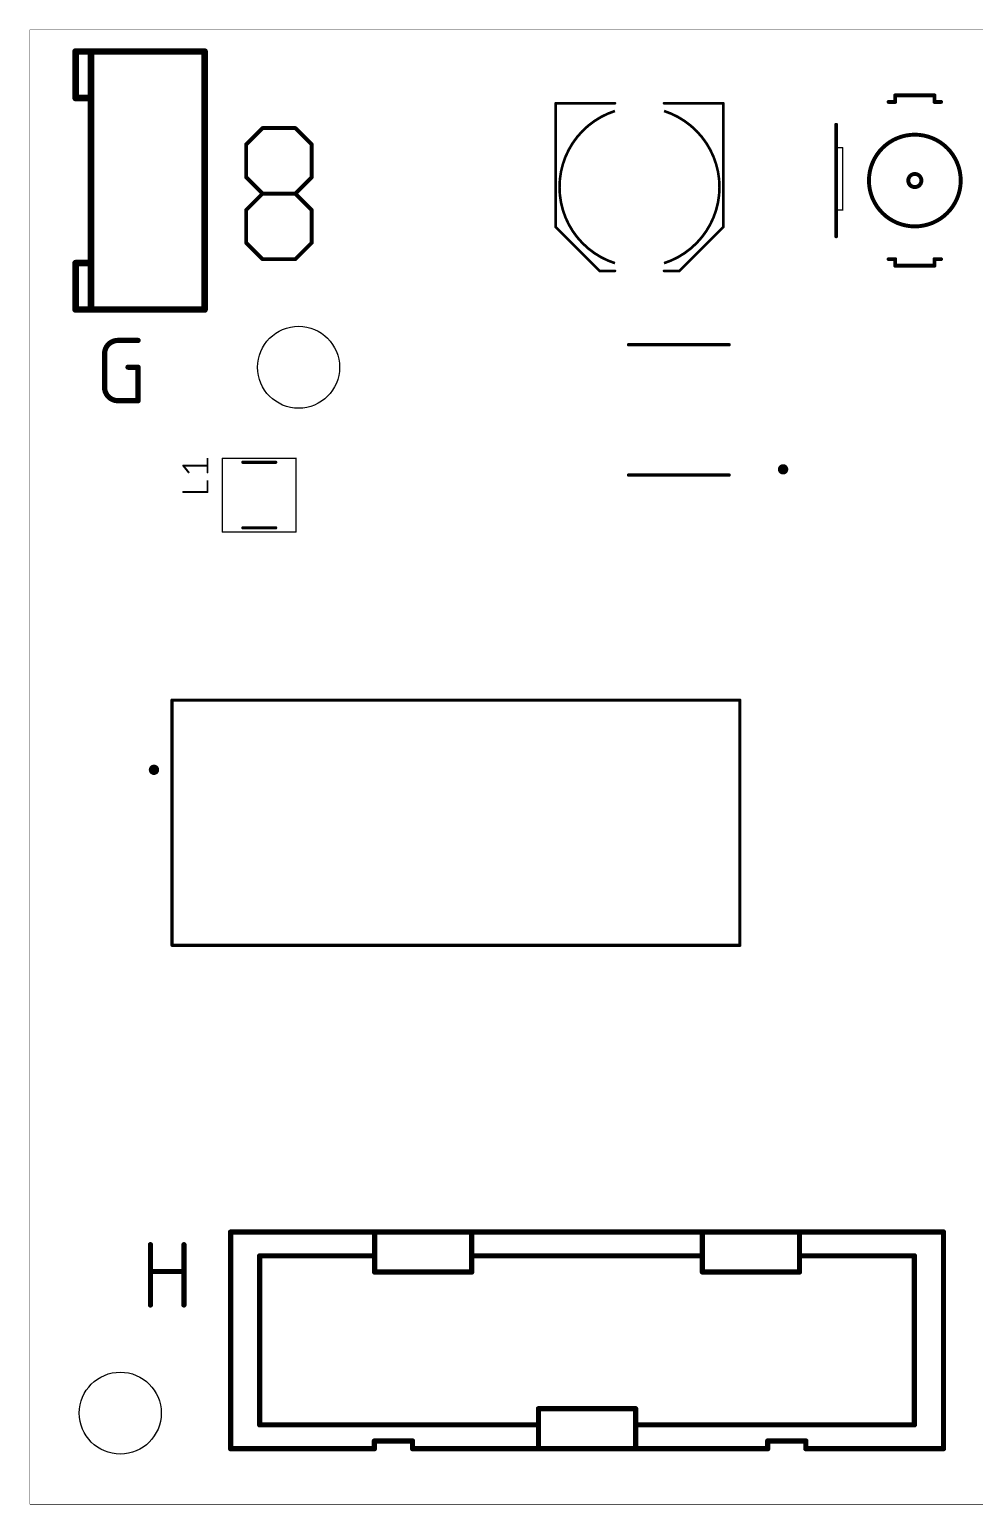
# Model space of a CAD drawing. Extents: x 0 to 11.6, y 0 to 2.3.
# Drawn here: x 0 to 1.441, y 0 to 2.25 of the extents above; entities that cross this region are included whole.
import ezdxf

# ---------------------------------------------------------------- set-up
doc = ezdxf.new("R2010")
doc.units = 0
doc.layers.add('20', color=31, linetype='CONTINUOUS')
doc.layers.add('21', color=253, linetype='CONTINUOUS')

msp = doc.modelspace()

# ---------------------------------------------------------------- linework, layer by layer
at = {"layer": '20', "const_width": 0.000984}
for points in [[(0, 2.25), (0, 0)], [(11.64, 2.25), (0, 2.25)], [(0, 0), (11.64, 0)]]:
    msp.add_lwpolyline(points, dxfattribs=at)
at = {"layer": '20', "const_width": 0.000492}
for points in [[(0.000246, 2.25, 1), (-0.000246, 2.25)], [(0, 2.250246, 1), (0, 2.249754)], [(0, 0.000246, 1), (0, -0.000246)], [(-0.000246, 0, 1), (0.000246, 0)]]:
    msp.add_lwpolyline(points, format="xyb", dxfattribs=at)
at = {"layer": '20'}
for centre in [(0.41, 1.735), (0.138, 0.139)]:
    msp.add_circle(centre, 0.0625, dxfattribs=at)
at = {"layer": '21'}
for points, const_width in [([(0.093386, 2.21685), (0.069764, 2.21685)], 0.01), ([(0.069764, 2.21685), (0.069764, 2.145984)], 0.01), ([(0.266614, 2.21685), (0.093386, 2.21685)], 0.01), ([(0.093386, 2.21685), (0.093386, 2.145984)], 0.01), ([(0.21937, 2.21685), (0.14063, 2.21685)], 0.005), ([(0.266614, 2.21685), (0.266614, 1.82315)], 0.01), ([(0.069764, 2.145984), (0.093386, 2.145984)], 0.01), ([(0.093386, 2.145984), (0.093386, 1.894016)], 0.01), ([(0.802047, 1.948976), (0.802047, 2.137953)], 0.004), ([(0.802047, 2.137953), (0.892598, 2.137953)], 0.004), ([(0.967402, 2.137953), (1.057953, 2.137953)], 0.004), ([(1.057953, 2.137953), (1.057953, 1.948976)], 0.004), ([(1.32, 2.14), (1.31, 2.14)], 0.006), ([(1.38, 2.15), (1.32, 2.15)], 0.006), ([(1.32, 2.14), (1.32, 2.15)], 0.006), ([(1.38, 2.15), (1.38, 2.14)], 0.006), ([(1.38, 2.14), (1.39, 2.14)], 0.006), ([(0.355, 2.1), (0.33, 2.075)], 0.006), ([(0.405, 2.1), (0.355, 2.1)], 0.006), ([(0.43, 2.075), (0.405, 2.1)], 0.006), ([(1.23, 2.105), (1.23, 2.07)], 0.006), ([(0.33, 2.025), (0.33, 2.075)], 0.006), ([(0.43, 2.075), (0.43, 2.025)], 0.006), ([(1.23, 2.07), (1.23, 1.975)], 0.006), ([(1.24, 2.07), (1.23, 2.07)], 0.002), ([(1.24, 1.975), (1.24, 2.07)], 0.002), ([(0.355, 2), (0.33, 2.025)], 0.006), ([(0.43, 2.025), (0.405, 2)], 0.006), ([(0.33, 1.975), (0.355, 2)], 0.006), ([(0.405, 2), (0.355, 2)], 0.006), ([(0.405, 2), (0.43, 1.975)], 0.006), ([(0.33, 1.925), (0.33, 1.975)], 0.006), ([(0.43, 1.975), (0.43, 1.925)], 0.006), ([(1.23, 1.975), (1.23, 1.935)], 0.006), ([(1.24, 1.975), (1.23, 1.975)], 0.002), ([(0.868976, 1.882047), (0.802047, 1.948976)], 0.004), ([(1.057953, 1.948976), (0.991024, 1.882047)], 0.004), ([(0.355, 1.9), (0.33, 1.925)], 0.006), ([(0.43, 1.925), (0.405, 1.9)], 0.006), ([(0.093386, 1.894016), (0.069764, 1.894016)], 0.01), ([(0.069764, 1.894016), (0.069764, 1.82315)], 0.01), ([(0.093386, 1.894016), (0.093386, 1.82315)], 0.01), ([(0.405, 1.9), (0.355, 1.9)], 0.006), ([(1.32, 1.9), (1.31, 1.9)], 0.006), ([(1.32, 1.89), (1.32, 1.9)], 0.006), ([(1.32, 1.89), (1.38, 1.89)], 0.006), ([(1.38, 1.9), (1.38, 1.89)], 0.006), ([(1.38, 1.9), (1.39, 1.9)], 0.006), ([(0.892598, 1.882047), (0.868976, 1.882047)], 0.004), ([(0.991024, 1.882047), (0.967402, 1.882047)], 0.004), ([(0.069764, 1.82315), (0.093386, 1.82315)], 0.01), ([(0.093386, 1.82315), (0.266614, 1.82315)], 0.01), ([(0.239055, 1.82315), (0.120945, 1.82315)], 0.01), ([(0.134444, 1.776), (0.165111, 1.776)], 0.008), ([(0.114, 1.704444), (0.114, 1.755555)], 0.008), ([(1.066772, 1.769409), (0.913228, 1.769409)], 0.005), ([(0.149778, 1.735111), (0.165111, 1.735111)], 0.008), ([(0.165111, 1.735111), (0.165111, 1.684)], 0.008), ([(0.165111, 1.684), (0.134444, 1.684)], 0.008), ([(0.242222, 1.574688), (0.234, 1.584965)], 0.003), ([(0.234, 1.584965), (0.271, 1.584965)], 0.003), ([(0.271, 1.574688), (0.271, 1.595243)], 0.003), ([(0.29375, 1.59625), (0.29375, 1.48375)], 0.002), ([(0.40625, 1.59625), (0.29375, 1.59625)], 0.002), ([(0.325, 1.59), (0.375, 1.59)], 0.005), ([(0.40625, 1.48375), (0.40625, 1.59625)], 0.002), ([(0.271, 1.544757), (0.271, 1.561201)], 0.003), ([(1.066772, 1.570591), (0.913228, 1.570591)], 0.005), ([(0.234, 1.544757), (0.271, 1.544757)], 0.003), ([(0.325, 1.49), (0.375, 1.49)], 0.005), ([(0.29375, 1.48375), (0.40625, 1.48375)], 0.002), ([(0.216929, 1.227008), (1.083071, 1.227008)], 0.005), ([(0.216929, 0.852992), (0.216929, 1.227008)], 0.005), ([(1.083071, 1.227008), (1.083071, 0.852992)], 0.005), ([(1.083071, 0.852992), (0.216929, 0.852992)], 0.005), ([(0.306299, 0.415354), (0.525866, 0.415354)], 0.008), ([(0.306299, 0.084646), (0.306299, 0.415354)], 0.008), ([(0.525866, 0.415354), (0.674134, 0.415354)], 0.008), ([(0.525866, 0.415354), (0.525866, 0.354331)], 0.008), ([(0.674134, 0.415354), (1.025866, 0.415354)], 0.008), ([(0.674134, 0.354331), (0.674134, 0.415354)], 0.008), ([(1.025866, 0.415354), (1.174134, 0.415354)], 0.008), ([(1.025866, 0.415354), (1.025866, 0.354331)], 0.008), ([(1.174134, 0.415354), (1.393701, 0.415354)], 0.008), ([(1.174134, 0.354331), (1.174134, 0.415354)], 0.008), ([(1.393701, 0.415354), (1.393701, 0.084646)], 0.008), ([(0.184, 0.304), (0.184, 0.396)], 0.008), ([(0.235111, 0.396), (0.235111, 0.304)], 0.008), ([(0.350591, 0.378937), (0.525591, 0.378937)], 0.008), ([(0.350591, 0.121063), (0.350591, 0.378937)], 0.008), ([(0.674213, 0.378937), (1.025787, 0.378937)], 0.008), ([(1.174409, 0.378937), (1.349409, 0.378937)], 0.008), ([(1.349409, 0.378937), (1.349409, 0.121063)], 0.008), ([(0.184, 0.355111), (0.235111, 0.355111)], 0.008), ([(0.525866, 0.354331), (0.674134, 0.354331)], 0.008), ([(1.025866, 0.354331), (1.174134, 0.354331)], 0.008), ([(0.924134, 0.145669), (0.775866, 0.145669)], 0.008), ([(0.775866, 0.145669), (0.775866, 0.084646)], 0.008), ([(0.924134, 0.084646), (0.924134, 0.145669)], 0.008), ([(0.775866, 0.121063), (0.350591, 0.121063)], 0.008), ([(1.349409, 0.121063), (0.924134, 0.121063)], 0.008), ([(0.58378, 0.096457), (0.525551, 0.096457)], 0.008), ([(0.525551, 0.096457), (0.525551, 0.084646)], 0.008), ([(0.58378, 0.084646), (0.58378, 0.096457)], 0.008), ([(1.18378, 0.096457), (1.125551, 0.096457)], 0.008), ([(1.125551, 0.096457), (1.125551, 0.084646)], 0.008), ([(1.18378, 0.084646), (1.18378, 0.096457)], 0.008), ([(0.525551, 0.084646), (0.306299, 0.084646)], 0.008), ([(0.775866, 0.084646), (0.58378, 0.084646)], 0.008), ([(0.924134, 0.084646), (0.775866, 0.084646)], 0.008), ([(1.125551, 0.084646), (0.924134, 0.084646)], 0.008), ([(1.393701, 0.084646), (1.18378, 0.084646)], 0.008)]:
    msp.add_lwpolyline(points, dxfattribs=dict(at, const_width=const_width))
for points, const_width in [([(0.069764, 2.21935, 1), (0.069764, 2.21435)], 0.005), ([(0.072264, 2.21685, 1), (0.067264, 2.21685)], 0.005), ([(0.093386, 2.21935, 1), (0.093386, 2.21435)], 0.005), ([(0.095886, 2.21685, 1), (0.090886, 2.21685)], 0.005), ([(0.093386, 2.21435, 1), (0.093386, 2.21935)], 0.005), ([(0.14063, 2.2181, 1), (0.14063, 2.2156)], 0.0025), ([(0.21937, 2.2156, 1), (0.21937, 2.2181)], 0.0025), ([(0.269114, 2.21685, 1), (0.264114, 2.21685)], 0.005), ([(0.266614, 2.21435, 1), (0.266614, 2.21935)], 0.005), ([(0.069764, 2.148484, 1), (0.069764, 2.143484)], 0.005), ([(0.067264, 2.145984, 1), (0.072264, 2.145984)], 0.005), ([(0.095886, 2.145984, 1), (0.090886, 2.145984)], 0.005), ([(0.090886, 2.145984, 1), (0.095886, 2.145984)], 0.005), ([(0.093386, 2.143484, 1), (0.093386, 2.148484)], 0.005), ([(0.803047, 2.137953, 1), (0.801047, 2.137953)], 0.002), ([(0.802047, 2.138953, 1), (0.802047, 2.136953)], 0.002), ([(0.892598, 2.136953, 1), (0.892598, 2.138953)], 0.002), ([(0.967402, 2.138953, 1), (0.967402, 2.136953)], 0.002), ([(1.058953, 2.137953, 1), (1.056953, 2.137953)], 0.002), ([(1.057953, 2.136953, 1), (1.057953, 2.138953)], 0.002), ([(1.31, 2.1415, 1), (1.31, 2.1385)], 0.003), ([(1.32, 2.1515, 1), (1.32, 2.1485)], 0.003), ([(1.3215, 2.15, 1), (1.3185, 2.15)], 0.003), ([(1.3185, 2.14, 1), (1.3215, 2.14)], 0.003), ([(1.32, 2.1385, 1), (1.32, 2.1415)], 0.003), ([(1.3815, 2.15, 1), (1.3785, 2.15)], 0.003), ([(1.38, 2.1415, 1), (1.38, 2.1385)], 0.003), ([(1.3785, 2.14, 1), (1.3815, 2.14)], 0.003), ([(1.38, 2.1485, 1), (1.38, 2.1515)], 0.003), ([(1.39, 2.1385, 1), (1.39, 2.1415)], 0.003), ([(0.892598, 2.126142, 0.72854), (0.892598, 1.893858)], 0.004), ([(0.967402, 1.893858, 0.72854), (0.967402, 2.126142)], 0.004), ([(0.355, 2.1015, 1), (0.355, 2.0985)], 0.003), ([(0.356061, 2.098939, 1), (0.353939, 2.101061)], 0.003), ([(0.406061, 2.101061, 1), (0.403939, 2.098939)], 0.003), ([(0.405, 2.0985, 1), (0.405, 2.1015)], 0.003), ([(1.2315, 2.105, 1), (1.2285, 2.105)], 0.003), ([(0.3315, 2.075, 1), (0.3285, 2.075)], 0.003), ([(0.328939, 2.076061, 1), (0.331061, 2.073939)], 0.003), ([(0.4315, 2.075, 1), (0.4285, 2.075)], 0.003), ([(0.428939, 2.073939, 1), (0.431061, 2.076061)], 0.003), ([(1.2315, 2.07, 1), (1.2285, 2.07)], 0.003), ([(1.2285, 2.07, 1), (1.2315, 2.07)], 0.003), ([(1.23, 2.0705, 1), (1.23, 2.0695)], 0.001), ([(1.2405, 2.07, 1), (1.2395, 2.07)], 0.001), ([(1.24, 2.0695, 1), (1.24, 2.0705)], 0.001), ([(1.35, 1.95, 1), (1.35, 2.09, 1), (1.35, 1.95)], 0.006), ([(0.331061, 2.026061, 1), (0.328939, 2.023939)], 0.003), ([(0.3285, 2.025, 1), (0.3315, 2.025)], 0.003), ([(0.4285, 2.025, 1), (0.4315, 2.025)], 0.003), ([(0.431061, 2.023939, 1), (0.428939, 2.026061)], 0.003), ([(1.35, 2.01, 1), (1.35, 2.03, 1), (1.35, 2.01)], 0.006), ([(0.355, 2.0015, 1), (0.355, 1.9985)], 0.003), ([(0.356061, 1.998939, 1), (0.353939, 2.001061)], 0.003), ([(0.353939, 1.998939, 1), (0.356061, 2.001061)], 0.003), ([(0.406061, 2.001061, 1), (0.403939, 1.998939)], 0.003), ([(0.403939, 2.001061, 1), (0.406061, 1.998939)], 0.003), ([(0.405, 1.9985, 1), (0.405, 2.0015)], 0.003), ([(0.3315, 1.975, 1), (0.3285, 1.975)], 0.003), ([(0.328939, 1.976061, 1), (0.331061, 1.973939)], 0.003), ([(0.4315, 1.975, 1), (0.4285, 1.975)], 0.003), ([(0.428939, 1.973939, 1), (0.431061, 1.976061)], 0.003), ([(1.2315, 1.975, 1), (1.2285, 1.975)], 0.003), ([(1.2285, 1.975, 1), (1.2315, 1.975)], 0.003), ([(1.23, 1.9755, 1), (1.23, 1.9745)], 0.001), ([(1.2395, 1.975, 1), (1.2405, 1.975)], 0.001), ([(1.24, 1.9745, 1), (1.24, 1.9755)], 0.001), ([(0.802754, 1.949683, 1), (0.80134, 1.948269)], 0.002), ([(0.801047, 1.948976, 1), (0.803047, 1.948976)], 0.002), ([(1.056953, 1.948976, 1), (1.058953, 1.948976)], 0.002), ([(1.05866, 1.948269, 1), (1.057246, 1.949683)], 0.002), ([(1.2285, 1.935, 1), (1.2315, 1.935)], 0.003), ([(0.331061, 1.926061, 1), (0.328939, 1.923939)], 0.003), ([(0.3285, 1.925, 1), (0.3315, 1.925)], 0.003), ([(0.4285, 1.925, 1), (0.4315, 1.925)], 0.003), ([(0.431061, 1.923939, 1), (0.428939, 1.926061)], 0.003), ([(0.069764, 1.896516, 1), (0.069764, 1.891516)], 0.005), ([(0.072264, 1.894016, 1), (0.067264, 1.894016)], 0.005), ([(0.095886, 1.894016, 1), (0.090886, 1.894016)], 0.005), ([(0.090886, 1.894016, 1), (0.095886, 1.894016)], 0.005), ([(0.093386, 1.891516, 1), (0.093386, 1.896516)], 0.005), ([(0.355, 1.9015, 1), (0.355, 1.8985)], 0.003), ([(0.353939, 1.898939, 1), (0.356061, 1.901061)], 0.003), ([(0.403939, 1.901061, 1), (0.406061, 1.898939)], 0.003), ([(0.405, 1.8985, 1), (0.405, 1.9015)], 0.003), ([(1.31, 1.9015, 1), (1.31, 1.8985)], 0.003), ([(1.3215, 1.9, 1), (1.3185, 1.9)], 0.003), ([(1.32, 1.8915, 1), (1.32, 1.8885)], 0.003), ([(1.3185, 1.89, 1), (1.3215, 1.89)], 0.003), ([(1.32, 1.8985, 1), (1.32, 1.9015)], 0.003), ([(1.3815, 1.9, 1), (1.3785, 1.9)], 0.003), ([(1.38, 1.9015, 1), (1.38, 1.8985)], 0.003), ([(1.3785, 1.89, 1), (1.3815, 1.89)], 0.003), ([(1.38, 1.8885, 1), (1.38, 1.8915)], 0.003), ([(1.39, 1.8985, 1), (1.39, 1.9015)], 0.003), ([(0.868976, 1.883047, 1), (0.868976, 1.881047)], 0.002), ([(0.868269, 1.88134, 1), (0.869683, 1.882754)], 0.002), ([(0.892598, 1.881047, 1), (0.892598, 1.883047)], 0.002), ([(0.967402, 1.883047, 1), (0.967402, 1.881047)], 0.002), ([(0.990317, 1.882754, 1), (0.991731, 1.88134)], 0.002), ([(0.991024, 1.881047, 1), (0.991024, 1.883047)], 0.002), ([(0.069764, 1.82565, 1), (0.069764, 1.82065)], 0.005), ([(0.067264, 1.82315, 1), (0.072264, 1.82315)], 0.005), ([(0.093386, 1.82565, 1), (0.093386, 1.82065)], 0.005), ([(0.090886, 1.82315, 1), (0.095886, 1.82315)], 0.005), ([(0.093386, 1.82065, 1), (0.093386, 1.82565)], 0.005), ([(0.120945, 1.82565, 1), (0.120945, 1.82065)], 0.005), ([(0.239055, 1.82065, 1), (0.239055, 1.82565)], 0.005), ([(0.264114, 1.82315, 1), (0.269114, 1.82315)], 0.005), ([(0.266614, 1.82065, 1), (0.266614, 1.82565)], 0.005), ([(0.134444, 1.776, 0.414212), (0.114, 1.755555)], 0.008), ([(0.134444, 1.778, 1), (0.134444, 1.774)], 0.004), ([(0.134444, 1.774, 1), (0.134444, 1.778)], 0.004), ([(0.165111, 1.774, 1), (0.165111, 1.778)], 0.004), ([(0.116, 1.755555, 1), (0.112, 1.755555)], 0.004), ([(0.112, 1.755555, 1), (0.116, 1.755555)], 0.004), ([(0.913228, 1.770659, 1), (0.913228, 1.768159)], 0.0025), ([(1.066772, 1.768159, 1), (1.066772, 1.770659)], 0.0025), ([(0.149778, 1.737111, 1), (0.149778, 1.733111)], 0.004), ([(0.167111, 1.735111, 1), (0.163111, 1.735111)], 0.004), ([(0.165111, 1.733111, 1), (0.165111, 1.737111)], 0.004), ([(0.114, 1.704444, 0.414214), (0.134444, 1.684)], 0.008), ([(0.116, 1.704444, 1), (0.112, 1.704444)], 0.004), ([(0.112, 1.704444, 1), (0.116, 1.704444)], 0.004), ([(0.134444, 1.686, 1), (0.134444, 1.682)], 0.004), ([(0.134444, 1.682, 1), (0.134444, 1.686)], 0.004), ([(0.163111, 1.684, 1), (0.167111, 1.684)], 0.004), ([(0.165111, 1.682, 1), (0.165111, 1.686)], 0.004), ([(0.234586, 1.585434, 1), (0.233414, 1.584497)], 0.0015), ([(0.234, 1.585715, 1), (0.234, 1.584215)], 0.0015), ([(0.241637, 1.574219, 1), (0.242808, 1.575156)], 0.0015), ([(0.27175, 1.595243, 1), (0.27025, 1.595243)], 0.0015), ([(0.271, 1.584215, 1), (0.271, 1.585715)], 0.0015), ([(0.29425, 1.59625, 1), (0.29325, 1.59625)], 0.001), ([(0.29375, 1.59675, 1), (0.29375, 1.59575)], 0.001), ([(0.325, 1.59125, 1), (0.325, 1.58875)], 0.0025), ([(0.375, 1.58875, 1), (0.375, 1.59125)], 0.0025), ([(0.40675, 1.59625, 1), (0.40575, 1.59625)], 0.001), ([(0.40625, 1.59575, 1), (0.40625, 1.59675)], 0.001), ([(1.149055, 1.575315, 1), (1.149055, 1.583189, 1), (1.149055, 1.575315)], 0.007874), ([(0.27025, 1.574688, 1), (0.27175, 1.574688)], 0.0015), ([(0.27175, 1.561201, 1), (0.27025, 1.561201)], 0.0015), ([(0.913228, 1.571841, 1), (0.913228, 1.569341)], 0.0025), ([(1.066772, 1.569341, 1), (1.066772, 1.571841)], 0.0025), ([(0.234, 1.545507, 1), (0.234, 1.544007)], 0.0015), ([(0.27025, 1.544757, 1), (0.27175, 1.544757)], 0.0015), ([(0.271, 1.544007, 1), (0.271, 1.545507)], 0.0015), ([(0.325, 1.49125, 1), (0.325, 1.48875)], 0.0025), ([(0.375, 1.48875, 1), (0.375, 1.49125)], 0.0025), ([(0.29375, 1.48425, 1), (0.29375, 1.48325)], 0.001), ([(0.29325, 1.48375, 1), (0.29425, 1.48375)], 0.001), ([(0.40575, 1.48375, 1), (0.40675, 1.48375)], 0.001), ([(0.40625, 1.48325, 1), (0.40625, 1.48425)], 0.001), ([(0.216929, 1.228258, 1), (0.216929, 1.225758)], 0.0025), ([(0.218179, 1.227008, 1), (0.215679, 1.227008)], 0.0025), ([(1.084321, 1.227008, 1), (1.081821, 1.227008)], 0.0025), ([(1.083071, 1.225758, 1), (1.083071, 1.228258)], 0.0025), ([(0.18937, 1.116772, 1), (0.18937, 1.124646, 1), (0.18937, 1.116772)], 0.007874), ([(0.216929, 0.854242, 1), (0.216929, 0.851742)], 0.0025), ([(1.083071, 0.851742, 1), (1.083071, 0.854242)], 0.0025), ([(0.215679, 0.852992, 1), (0.218179, 0.852992)], 0.0025), ([(1.081821, 0.852992, 1), (1.084321, 0.852992)], 0.0025), ([(0.306299, 0.417354, 1), (0.306299, 0.413354)], 0.004), ([(0.308299, 0.415354, 1), (0.304299, 0.415354)], 0.004), ([(0.525866, 0.417354, 1), (0.525866, 0.413354)], 0.004), ([(0.527866, 0.415354, 1), (0.523866, 0.415354)], 0.004), ([(0.525866, 0.413354, 1), (0.525866, 0.417354)], 0.004), ([(0.674134, 0.417354, 1), (0.674134, 0.413354)], 0.004), ([(0.676134, 0.415354, 1), (0.672134, 0.415354)], 0.004), ([(0.674134, 0.413354, 1), (0.674134, 0.417354)], 0.004), ([(1.025866, 0.417354, 1), (1.025866, 0.413354)], 0.004), ([(1.027866, 0.415354, 1), (1.023866, 0.415354)], 0.004), ([(1.025866, 0.413354, 1), (1.025866, 0.417354)], 0.004), ([(1.174134, 0.417354, 1), (1.174134, 0.413354)], 0.004), ([(1.176134, 0.415354, 1), (1.172134, 0.415354)], 0.004), ([(1.174134, 0.413354, 1), (1.174134, 0.417354)], 0.004), ([(1.395701, 0.415354, 1), (1.391701, 0.415354)], 0.004), ([(1.393701, 0.413354, 1), (1.393701, 0.417354)], 0.004), ([(0.186, 0.396, 1), (0.182, 0.396)], 0.004), ([(0.237111, 0.396, 1), (0.233111, 0.396)], 0.004), ([(0.350591, 0.380937, 1), (0.350591, 0.376937)], 0.004), ([(0.352591, 0.378937, 1), (0.348591, 0.378937)], 0.004), ([(0.525591, 0.376937, 1), (0.525591, 0.380937)], 0.004), ([(0.674213, 0.380937, 1), (0.674213, 0.376937)], 0.004), ([(1.025787, 0.376937, 1), (1.025787, 0.380937)], 0.004), ([(1.174409, 0.380937, 1), (1.174409, 0.376937)], 0.004), ([(1.351409, 0.378937, 1), (1.347409, 0.378937)], 0.004), ([(1.349409, 0.376937, 1), (1.349409, 0.380937)], 0.004), ([(0.184, 0.357111, 1), (0.184, 0.353111)], 0.004), ([(0.235111, 0.353111, 1), (0.235111, 0.357111)], 0.004), ([(0.525866, 0.356331, 1), (0.525866, 0.352331)], 0.004), ([(0.523866, 0.354331, 1), (0.527866, 0.354331)], 0.004), ([(0.672134, 0.354331, 1), (0.676134, 0.354331)], 0.004), ([(0.674134, 0.352331, 1), (0.674134, 0.356331)], 0.004), ([(1.025866, 0.356331, 1), (1.025866, 0.352331)], 0.004), ([(1.023866, 0.354331, 1), (1.027866, 0.354331)], 0.004), ([(1.172134, 0.354331, 1), (1.176134, 0.354331)], 0.004), ([(1.174134, 0.352331, 1), (1.174134, 0.356331)], 0.004), ([(0.182, 0.304, 1), (0.186, 0.304)], 0.004), ([(0.233111, 0.304, 1), (0.237111, 0.304)], 0.004), ([(0.775866, 0.147669, 1), (0.775866, 0.143669)], 0.004), ([(0.777866, 0.145669, 1), (0.773866, 0.145669)], 0.004), ([(0.926134, 0.145669, 1), (0.922134, 0.145669)], 0.004), ([(0.924134, 0.143669, 1), (0.924134, 0.147669)], 0.004), ([(0.350591, 0.123063, 1), (0.350591, 0.119063)], 0.004), ([(0.348591, 0.121063, 1), (0.352591, 0.121063)], 0.004), ([(0.775866, 0.119063, 1), (0.775866, 0.123063)], 0.004), ([(0.924134, 0.123063, 1), (0.924134, 0.119063)], 0.004), ([(1.347409, 0.121063, 1), (1.351409, 0.121063)], 0.004), ([(1.349409, 0.119063, 1), (1.349409, 0.123063)], 0.004), ([(0.525551, 0.098457, 1), (0.525551, 0.094457)], 0.004), ([(0.527551, 0.096457, 1), (0.523551, 0.096457)], 0.004), ([(0.58578, 0.096457, 1), (0.58178, 0.096457)], 0.004), ([(0.58378, 0.094457, 1), (0.58378, 0.098457)], 0.004), ([(1.125551, 0.098457, 1), (1.125551, 0.094457)], 0.004), ([(1.127551, 0.096457, 1), (1.123551, 0.096457)], 0.004), ([(1.18578, 0.096457, 1), (1.18178, 0.096457)], 0.004), ([(1.18378, 0.094457, 1), (1.18378, 0.098457)], 0.004), ([(0.306299, 0.086646, 1), (0.306299, 0.082646)], 0.004), ([(0.304299, 0.084646, 1), (0.308299, 0.084646)], 0.004), ([(0.523551, 0.084646, 1), (0.527551, 0.084646)], 0.004), ([(0.525551, 0.082646, 1), (0.525551, 0.086646)], 0.004), ([(0.58378, 0.086646, 1), (0.58378, 0.082646)], 0.004), ([(0.58178, 0.084646, 1), (0.58578, 0.084646)], 0.004), ([(0.775866, 0.086646, 1), (0.775866, 0.082646)], 0.004), ([(0.773866, 0.084646, 1), (0.777866, 0.084646)], 0.004), ([(0.775866, 0.082646, 1), (0.775866, 0.086646)], 0.004), ([(0.924134, 0.086646, 1), (0.924134, 0.082646)], 0.004), ([(0.922134, 0.084646, 1), (0.926134, 0.084646)], 0.004), ([(0.924134, 0.082646, 1), (0.924134, 0.086646)], 0.004), ([(1.123551, 0.084646, 1), (1.127551, 0.084646)], 0.004), ([(1.125551, 0.082646, 1), (1.125551, 0.086646)], 0.004), ([(1.18378, 0.086646, 1), (1.18378, 0.082646)], 0.004), ([(1.18178, 0.084646, 1), (1.18578, 0.084646)], 0.004), ([(1.391701, 0.084646, 1), (1.395701, 0.084646)], 0.004), ([(1.393701, 0.082646, 1), (1.393701, 0.086646)], 0.004)]:
    msp.add_lwpolyline(points, format="xyb", dxfattribs=dict(at, const_width=const_width))

doc.saveas('drawing.dxf')
